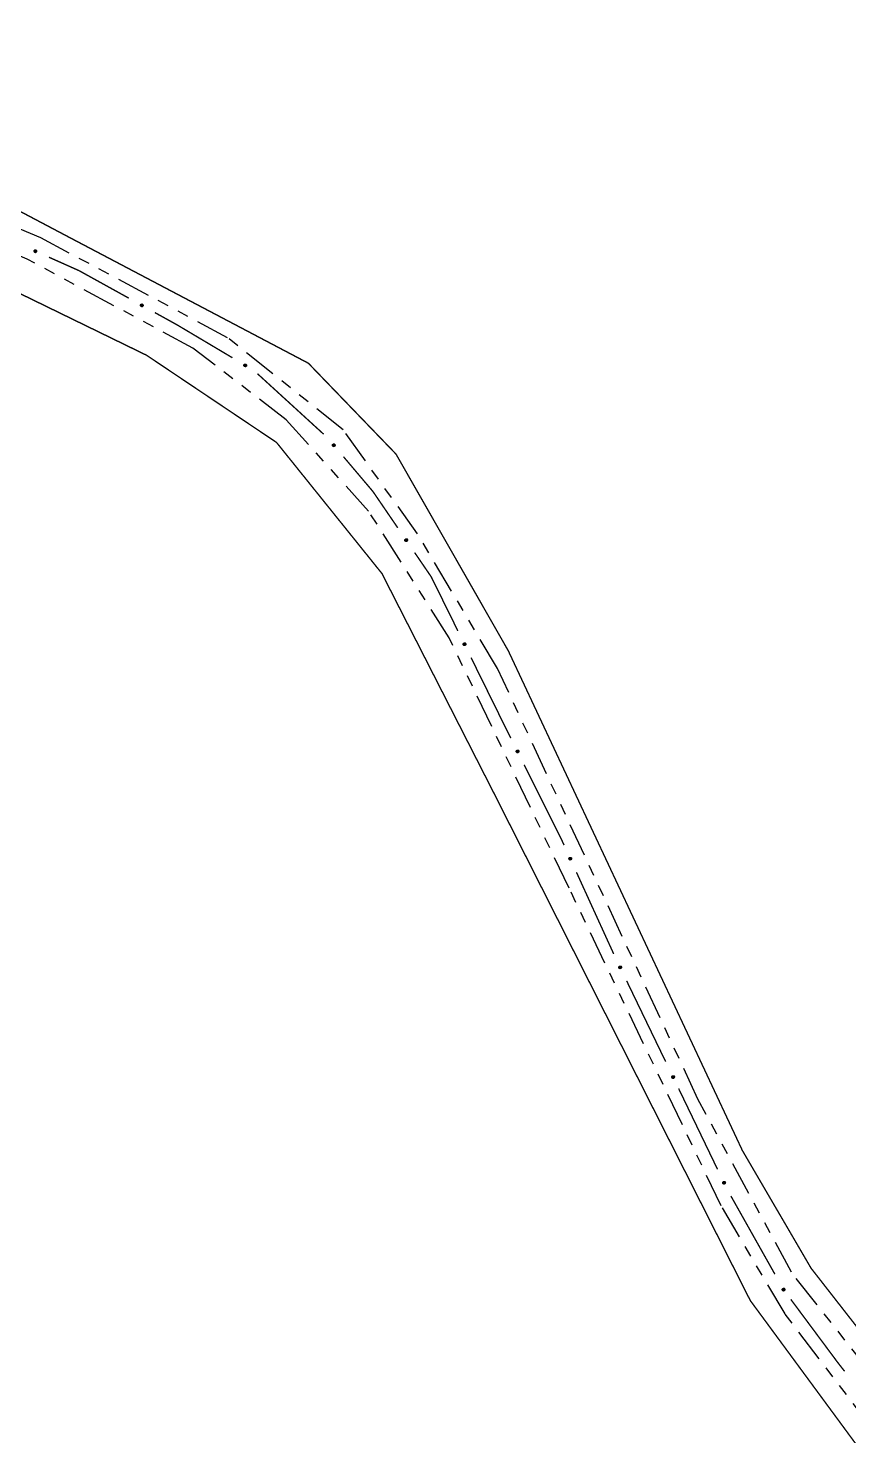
# Model space of a CAD drawing. Extents: x 210853 to 212686, y 4878863 to 4882037.
# Drawn here: x 211791.6 to 211901.3, y 4881638.9 to 4881827.3 of the extents above; entities that cross this region are included whole.
import ezdxf

# ---------------------------------------------------------------- set-up
doc = ezdxf.new("R2010")
doc.units = 0
doc.header["$LTSCALE"] = 1.5
doc.header["$MEASUREMENT"] = 0
doc.linetypes.add('TRACO_12', pattern=[2.5, 2, -0.5])
doc.linetypes.add('TRACO_25', pattern=[8, 3, -1, 1, -1, 1, -1])
for name, color, linetype in [('RU-QUADRA', 210, 'CONTINUOUS'), ('SV-EIXO-RUA-N-PAV', 6, 'CONTINUOUS'), ('SV-RUA-NAO-PAV', 7, 'CONTINUOUS')]:
    doc.layers.add(name, color=color, linetype=linetype)

msp = doc.modelspace()

# ---------------------------------------------------------------- linework, layer by layer
at = {"layer": 'RU-QUADRA', "linetype": 'TRACO_12', "const_width": 0.18, "flags": 128}
for points in [[(211938.040447, 4881616.841985), (211909.101371, 4881644.892549), (211896.298201, 4881661.302905), (211887.105166, 4881677.056229), (211855.795304, 4881743.918492), (211840.766985, 4881770.250646), (211829.042547, 4881782.413093), (211796.56134, 4881799.518787), (211787.859163, 4881804.118277), (211761.860916, 4881814.131941), (211757.982634, 4881816.19453), (211755.055815, 4881822.733661), (211755.337559, 4881829.649504), (211757.583675, 4881836.095755), (211763.075715, 4881844.567215), (211775.288366, 4881855.091444), (211804.913705, 4881880.424348), (211812.000153, 4881884.236307), (211824.112036, 4881885.859577), (211845.957851, 4881886.69156), (211868.894857, 4881883.853992), (211898.925783, 4881887.164488), (211958.538325, 4881901.314248), (211972.095915, 4881904.953767), (211989.691742, 4881909.176004), (211992.26994, 4881909.86503), (211996.289828, 4881910.929118), (211999.895903, 4881912.052322), (212003.501979, 4881912.879946), (212005.334575, 4881913.471106), (212007.403635, 4881914.062266), (212013.298885, 4881913.355358), (212024.140872, 4881915.950444), (212029.571646, 4881917.771086), (212037.499362, 4881919.898034), (212045.807998, 4881920.913495), (212053.749957, 4881921.983536), (212061.488613, 4881924.301042), (212070.563712, 4881926.120431), (212077.683885, 4881928.322658), (212080.735696, 4881929.919618), (212091.116892, 4881932.382088), (212099.871197, 4881936.966559), (212107.388792, 4881940.695444), (212113.680447, 4881943.198387), (212117.979208, 4881944.964322), (212124.416353, 4881944.864802), (212131.653379, 4881944.936138), (212143.358886, 4881944.833052), (212151.194314, 4881944.804189), (212159.379842, 4881944.617676), (212167.996692, 4881944.497136), (212178.323015, 4881945.238411), (212185.411437, 4881947.207371), (212196.45175, 4881951.257971), (212205.598484, 4881954.594343), (212213.02612, 4881959.832053), (212219.333807, 4881966.657159), (212222.929978, 4881973.84435), (212223.921172, 4881980.5812), (212223.655309, 4881986.066064), (212227.91974, 4881986.079402), (212234.069042, 4881983.585455), (212244.556935, 4881982.310761), (212250.825132, 4881982.194496), (212257.429529, 4881983.867298), (212265.120265, 4881985.882759), (212271.566442, 4881988.59768), (212277.914707, 4881990.905975), (212284.11828, 4881993.104514), (212290.172599, 4881993.791839), (212298.602956, 4881993.599746), (212305.391618, 4881993.445061), (212309.565581, 4881993.349954), (212317.717767, 4881992.253271), (212327.037966, 4881990.878771), (212335.390158, 4881990.612964), (212344.038101, 4881989.846575), (212354.244637, 4881989.846585), (212362.996925, 4881990.519828), (212369.704986, 4881990.855231), (212380.805092, 4881991.864331), (212387.278759, 4881992.54577), (212395.364504, 4881994.2303), (212403.648517, 4881995.555742), (212409.209712, 4881996.229827), (212414.234016, 4881997.234687), (212419.55734, 4881997.900103), (212425.514085, 4881998.892894), (212431.629303, 4881999.232628), (212439.515391, 4882001.289868), (212446.180024, 4882002.983756), (212454.613044, 4882004.415229), (212460.751302, 4882006.838383), (212466.495553, 4882008.026347), (212473.998055, 4882009.864243), (212480.225483, 4882011.394711), (212490.814665, 4882013.903973), (212491.936761, 4882008.063335), (212416.43767, 4881978.346072), (212323.307734, 4881941.758416), (212254.60891, 4881915.359829), (212185.145907, 4881886.129782), (212171.999832, 4881877.482863), (212151.666385, 4881862.777175), (212115.521942, 4881828.839499), (212052.713438, 4881768.919899), (212019.216186, 4881731.54824), (212008.048862, 4881712.035512), (211999.94218, 4881680.857631), (211996.245964, 4881654.552287), (211993.203097, 4881600.817897), (211992.748435, 4881574.13881)], [(211993.595317, 4881362.850405), (211993.20969, 4881390.443451), (211992.318228, 4881515.446825), (211992.021992, 4881552.014118), (211990.335073, 4881555.901034), (211917.849797, 4881620.552755), (211905.908396, 4881632.870849), (211888.168803, 4881656.969919), (211853.792007, 4881725.021629), (211838.879896, 4881754.274979), (211824.777307, 4881771.814509), (211807.39159, 4881783.4812), (211768.397056, 4881802.487556), (211764.903734, 4881803.187932), (211760.590833, 4881802.215605), (211755.955783, 4881800.147923), (211753.056957, 4881797.414236), (211749.663849, 4881788.89495), (211748.800435, 4881776.169663), (211750.708662, 4881758.883001), (211752.643088, 4881740.546158), (211752.62195, 4881718.655296), (211750.191037, 4881699.009959), (211744.154589, 4881672.666493), (211732.623528, 4881649.238605), (211733.868601, 4881645.711618), (211758.104763, 4881610.897926), (211808.05624, 4881520.495041), (211878.37206, 4881394.317101), (211881.952836, 4881387.996766), (211896.524163, 4881362.853875), (211925.657586, 4881312.584022), (211994.345879, 4881189.473295), (211996.019624, 4881189.382268), (211994.98566, 4881263.366221), (211994.00257, 4881333.709914)]]:
    msp.add_lwpolyline(points, close=True, dxfattribs=at)
at = {"layer": 'SV-EIXO-RUA-N-PAV'}
for points in [[(211792.422851, 4881797.572223), (211792.468272, 4881797.590361), (211792.511018, 4881797.596661), (211792.548183, 4881797.591654), (211792.579871, 4881797.578666), (211792.610792, 4881797.561728), (211792.6382, 4881797.537772), (211792.66273, 4881797.504446), (211792.681244, 4881797.45901), (211792.68482, 4881797.414797), (211792.681861, 4881797.378098), (211792.67022, 4881797.344276), (211792.653262, 4881797.314513), (211792.627437, 4881797.286867), (211792.593421, 4881797.262338), (211792.547283, 4881797.244827), (211792.505334, 4881797.238938), (211792.469514, 4881797.244725), (211792.435586, 4881797.256642), (211792.404224, 4881797.274313), (211792.377456, 4881797.297984), (211792.352821, 4881797.332277), (211792.336141, 4881797.378044), (211792.32979, 4881797.419816), (211792.335072, 4881797.455708), (211792.347557, 4881797.488847), (211792.364169, 4881797.520067), (211792.387103, 4881797.548621), (211792.422851, 4881797.572223)], [(211806.682172, 4881790.325196), (211806.728978, 4881790.339382), (211806.772106, 4881790.342003), (211806.808706, 4881790.333835), (211806.839167, 4881790.318185), (211806.868526, 4881790.298663), (211806.893785, 4881790.272451), (211806.915374, 4881790.237149), (211806.929934, 4881790.190296), (211806.929715, 4881790.145939), (211806.923628, 4881790.109628), (211806.909137, 4881790.076926), (211806.889695, 4881790.048722), (211806.8616, 4881790.023386), (211806.825611, 4881790.001857), (211806.778144, 4881789.988356), (211806.735845, 4881789.986077), (211806.700651, 4881789.994906), (211806.667866, 4881790.009683), (211806.638131, 4881790.029971), (211806.613486, 4881790.055845), (211806.591874, 4881790.092119), (211806.57917, 4881790.139145), (211806.576415, 4881790.181308), (211806.584748, 4881790.216617), (211806.600022, 4881790.248565), (211806.619244, 4881790.278251), (211806.644536, 4881790.304738), (211806.682172, 4881790.325196)], [(211820.523457, 4881782.295727), (211820.570682, 4881782.308448), (211820.61387, 4881782.309725), (211820.650199, 4881782.300422), (211820.680157, 4881782.28383), (211820.708894, 4881782.263404), (211820.733324, 4881782.236418), (211820.753804, 4881782.200461), (211820.766898, 4881782.153177), (211820.765297, 4881782.108848), (211820.758082, 4881782.072744), (211820.74258, 4881782.040509), (211820.72227, 4881782.012925), (211820.693399, 4881781.988476), (211820.656757, 4881781.968077), (211820.608893, 4881781.956062), (211820.566543, 4881781.955101), (211820.531641, 4881781.965022), (211820.499333, 4881781.980812), (211820.470244, 4881782.002017), (211820.446416, 4881782.028645), (211820.425945, 4881782.065575), (211820.414711, 4881782.112974), (211820.41327, 4881782.155202), (211820.422699, 4881782.190234), (211820.43896, 4881782.221692), (211820.459097, 4881782.250764), (211820.485201, 4881782.276451), (211820.523457, 4881782.295727)], [(211832.432181, 4881771.617494), (211832.480973, 4881771.614123), (211832.522218, 4881771.601249), (211832.553528, 4881771.58061), (211832.57644, 4881771.555158), (211832.596948, 4881771.526478), (211832.611244, 4881771.493002), (211832.618881, 4881771.452332), (211832.615844, 4881771.403363), (211832.599878, 4881771.361979), (211832.581286, 4881771.3302), (211832.556122, 4881771.30478), (211832.527927, 4881771.285325), (211832.492663, 4881771.271625), (211832.451373, 4881771.264287), (211832.402207, 4881771.268534), (211832.361857, 4881771.281432), (211832.332097, 4881771.302191), (211832.306702, 4881771.327651), (211832.286117, 4881771.357182), (211832.272272, 4881771.390123), (211832.26496, 4881771.43171), (211832.269794, 4881771.480181), (211832.282199, 4881771.520571), (211832.302534, 4881771.550615), (211832.328163, 4881771.575053), (211832.356678, 4881771.595971), (211832.389731, 4881771.611743), (211832.432181, 4881771.617494)], [(211842.13944, 4881758.91108), (211842.187627, 4881758.902706), (211842.227328, 4881758.885656), (211842.256348, 4881758.861905), (211842.27652, 4881758.83423), (211842.293967, 4881758.803593), (211842.304743, 4881758.768823), (211842.308155, 4881758.727583), (211842.300095, 4881758.679187), (211842.279956, 4881758.639665), (211842.258192, 4881758.609968), (211842.230546, 4881758.587273), (211842.200499, 4881758.570822), (211842.164012, 4881758.560823), (211842.122186, 4881758.557773), (211842.073718, 4881758.567056), (211842.03491, 4881758.584038), (211842.007444, 4881758.607749), (211841.984804, 4881758.635687), (211841.967366, 4881758.667179), (211841.956985, 4881758.701371), (211841.95399, 4881758.743489), (211841.963786, 4881758.791205), (211841.980282, 4881758.830105), (211842.0036, 4881758.857897), (211842.031608, 4881758.879567), (211842.062124, 4881758.89744), (211842.096625, 4881758.909728), (211842.13944, 4881758.91108)], [(211849.962146, 4881744.979291), (211850.00867, 4881744.964205), (211850.045569, 4881744.941726), (211850.070949, 4881744.914119), (211850.087016, 4881744.883876), (211850.099968, 4881744.851084), (211850.105732, 4881744.815142), (211850.103293, 4881744.773833), (211850.088487, 4881744.727058), (211850.062975, 4881744.690771), (211850.037241, 4881744.66444), (211850.00667, 4881744.645871), (211849.974603, 4881744.633823), (211849.937071, 4881744.62907), (211849.895232, 4881744.63195), (211849.848558, 4881744.647977), (211849.812534, 4881744.670263), (211849.788686, 4881744.69761), (211849.770213, 4881744.728463), (211849.757391, 4881744.762099), (211849.751936, 4881744.797413), (211849.754912, 4881744.839532), (211849.77134, 4881744.88539), (211849.793158, 4881744.921574), (211849.820163, 4881744.945799), (211849.850947, 4881744.963303), (211849.883679, 4881744.976693), (211849.919567, 4881744.983992), (211849.962146, 4881744.979291)], [(211857.058645, 4881730.639953), (211857.105258, 4881730.625146), (211857.142291, 4881730.602888), (211857.167836, 4881730.575433), (211857.184084, 4881730.545287), (211857.197232, 4881730.512573), (211857.203211, 4881730.476666), (211857.20102, 4881730.435344), (211857.186494, 4881730.38848), (211857.1612, 4881730.352041), (211857.135624, 4881730.325557), (211857.105164, 4881730.306806), (211857.07317, 4881730.294565), (211857.035667, 4881730.289588), (211856.993812, 4881730.292217), (211856.947042, 4881730.307964), (211856.910885, 4881730.330034), (211856.886874, 4881730.357238), (211856.868217, 4881730.387979), (211856.855194, 4881730.421538), (211856.849528, 4881730.456819), (211856.852251, 4881730.498955), (211856.868404, 4881730.544911), (211856.890005, 4881730.581225), (211856.916865, 4881730.605611), (211856.947543, 4881730.623299), (211856.980194, 4881730.636885), (211857.016039, 4881730.644398), (211857.058645, 4881730.639953)], [(211864.119546, 4881716.279595), (211864.165601, 4881716.263133), (211864.201817, 4881716.239568), (211864.226365, 4881716.211219), (211864.241526, 4881716.180512), (211864.253498, 4881716.14735), (211864.258192, 4881716.111253), (211864.254528, 4881716.070035), (211864.238339, 4881716.023719), (211864.21176, 4881715.988206), (211864.185255, 4881715.962652), (211864.154145, 4881715.945), (211864.121735, 4881715.933909), (211864.084078, 4881715.930273), (211864.042344, 4881715.934395), (211863.996166, 4881715.951801), (211863.960819, 4881715.975147), (211863.937795, 4881716.003191), (211863.920246, 4881716.034579), (211863.908429, 4881716.068581), (211863.904026, 4881716.104041), (211863.908252, 4881716.146054), (211863.926035, 4881716.191404), (211863.948918, 4881716.226923), (211863.976631, 4881716.250336), (211864.007921, 4881716.266917), (211864.041036, 4881716.279329), (211864.077126, 4881716.285558), (211864.119546, 4881716.279595)], [(211870.788553, 4881701.738719), (211870.834956, 4881701.723266), (211870.871677, 4881701.700496), (211870.896838, 4881701.672689), (211870.912665, 4881701.64232), (211870.925358, 4881701.609427), (211870.930838, 4881701.57344), (211870.928073, 4881701.532152), (211870.912898, 4881701.485495), (211870.8871, 4881701.449411), (211870.861159, 4881701.423285), (211870.830441, 4881701.404958), (211870.798281, 4881701.393163), (211870.760712, 4881701.388707), (211870.718898, 4881701.391917), (211870.672351, 4881701.408312), (211870.636504, 4881701.430882), (211870.612873, 4881701.458417), (211870.594644, 4881701.489414), (211870.582089, 4881701.523151), (211870.576913, 4881701.558507), (211870.580221, 4881701.600601), (211870.597011, 4881701.646328), (211870.619114, 4881701.682338), (211870.64631, 4881701.70635), (211870.677231, 4881701.723609), (211870.710068, 4881701.736741), (211870.746013, 4881701.743755), (211870.788553, 4881701.738719)], [(211877.874972, 4881687.06005), (211877.921359, 4881687.044549), (211877.958057, 4881687.021741), (211877.983189, 4881686.993908), (211877.998984, 4881686.963523), (211878.011643, 4881686.930616), (211878.017086, 4881686.894624), (211878.014278, 4881686.853339), (211877.999055, 4881686.806698), (211877.973219, 4881686.77064), (211877.947251, 4881686.744541), (211877.916514, 4881686.726246), (211877.884342, 4881686.714485), (211877.846768, 4881686.710067), (211877.804957, 4881686.713321), (211877.758428, 4881686.729764), (211877.722604, 4881686.752371), (211877.699002, 4881686.77993), (211877.680805, 4881686.810947), (211877.668285, 4881686.844696), (211877.663145, 4881686.880058), (211877.666498, 4881686.922149), (211877.683335, 4881686.967858), (211877.705475, 4881687.003846), (211877.732695, 4881687.027829), (211877.763635, 4881687.045056), (211877.796485, 4881687.058154), (211877.832437, 4881687.065131), (211877.874972, 4881687.06005)], [(211884.686051, 4881672.913963), (211884.732438, 4881672.898461), (211884.769136, 4881672.875653), (211884.794268, 4881672.847821), (211884.810064, 4881672.817435), (211884.822722, 4881672.784529), (211884.828165, 4881672.748537), (211884.825357, 4881672.707252), (211884.810134, 4881672.66061), (211884.784298, 4881672.624553), (211884.75833, 4881672.598453), (211884.727594, 4881672.580158), (211884.695421, 4881672.568397), (211884.657847, 4881672.56398), (211884.616037, 4881672.567234), (211884.569507, 4881672.583676), (211884.533683, 4881672.606283), (211884.510081, 4881672.633843), (211884.491884, 4881672.664859), (211884.479364, 4881672.698609), (211884.474225, 4881672.73397), (211884.477577, 4881672.776061), (211884.494414, 4881672.821771), (211884.516554, 4881672.857758), (211884.543775, 4881672.881741), (211884.574714, 4881672.898968), (211884.607564, 4881672.912066), (211884.643517, 4881672.919043), (211884.686051, 4881672.913963)], [(211892.620345, 4881658.620182), (211892.668826, 4881658.61373), (211892.709173, 4881658.59827), (211892.739114, 4881658.575691), (211892.760369, 4881658.548839), (211892.77902, 4881658.518919), (211892.791169, 4881658.484605), (211892.796217, 4881658.443533), (211892.790085, 4881658.394855), (211892.771532, 4881658.354564), (211892.750966, 4881658.324026), (211892.724243, 4881658.30025), (211892.694873, 4881658.282619), (211892.658812, 4881658.271178), (211892.61714, 4881658.266469), (211892.568342, 4881658.273819), (211892.52889, 4881658.289246), (211892.500503, 4881658.311846), (211892.476771, 4881658.338864), (211892.458096, 4881658.369638), (211892.446365, 4881658.40339), (211892.441699, 4881658.445356), (211892.449592, 4881658.493424), (211892.464529, 4881658.532948), (211892.486725, 4881658.561644), (211892.51385, 4881658.58441), (211892.543632, 4881658.603482), (211892.577617, 4881658.61713), (211892.620345, 4881658.620182)]]:
    msp.add_lwpolyline(points, close=True, dxfattribs=at)
for points in [[(211792.32979, 4881797.419816), (211792.653262, 4881797.314513)], [(211792.334539, 4881797.397131), (211792.635603, 4881797.301659)], [(211792.335072, 4881797.455708), (211792.67022, 4881797.344276)], [(211792.335287, 4881797.435646), (211792.658781, 4881797.330166)], [(211792.336141, 4881797.378044), (211792.627437, 4881797.286867)], [(211792.343511, 4881797.470825), (211792.67337, 4881797.359517)], [(211792.347557, 4881797.488847), (211792.681861, 4881797.378098)], [(211792.348611, 4881797.354993), (211792.60744, 4881797.275375)], [(211792.359768, 4881797.503914), (211792.679524, 4881797.400103)], [(211792.364169, 4881797.520067), (211792.68482, 4881797.414797)], [(211792.379898, 4881797.532288), (211792.679025, 4881797.439173)], [(211792.387103, 4881797.548621), (211792.681244, 4881797.45901)], [(211792.405012, 4881797.558437), (211792.668002, 4881797.481446)], [(211792.422851, 4881797.572223), (211792.66273, 4881797.504446)], [(211792.447994, 4881797.581097), (211792.64354, 4881797.523737)], [(211792.468272, 4881797.590361), (211792.6382, 4881797.537772)], [(211792.492624, 4881797.594057), (211792.61601, 4881797.552456)], [(211792.511018, 4881797.596661), (211792.610792, 4881797.561728)], [(211792.352821, 4881797.332277), (211792.593421, 4881797.262338)], [(211792.371137, 4881797.315059), (211792.563078, 4881797.256319)], [(211792.377456, 4881797.297984), (211792.547283, 4881797.244827)], [(211792.395062, 4881797.284961), (211792.52025, 4881797.24405)], [(211792.404224, 4881797.274313), (211792.505334, 4881797.238938)], [(211806.576415, 4881790.181308), (211806.889695, 4881790.048722)], [(211806.57917, 4881790.139145), (211806.8616, 4881790.023386)], [(211806.579207, 4881790.158299), (211806.871001, 4881790.037426)], [(211806.583246, 4881790.196609), (211806.896532, 4881790.063846)], [(211806.584748, 4881790.216617), (211806.909137, 4881790.076926)], [(211806.589623, 4881790.115112), (211806.840694, 4881790.013647)], [(211806.591874, 4881790.092119), (211806.825611, 4881790.001857)], [(211806.594449, 4881790.230956), (211806.913579, 4881790.091842)], [(211806.600022, 4881790.248565), (211806.923628, 4881790.109628)], [(211806.60865, 4881790.073398), (211806.794864, 4881789.998455)], [(211806.613477, 4881790.262533), (211806.923181, 4881790.131752)], [(211806.613486, 4881790.055845), (211806.778144, 4881789.988356)], [(211806.619244, 4881790.278251), (211806.929715, 4881790.145939)], [(211806.629914, 4881790.041363), (211806.751143, 4881789.989894)], [(211806.63596, 4881790.289081), (211806.926027, 4881790.170722)], [(211806.638131, 4881790.029971), (211806.735845, 4881789.986077)], [(211806.644536, 4881790.304738), (211806.929934, 4881790.190296)], [(211806.663219, 4881790.312986), (211806.918659, 4881790.213783)], [(211806.682172, 4881790.325196), (211806.915374, 4881790.237149)], [(211806.707981, 4881790.331887), (211806.897904, 4881790.258011)], [(211806.728978, 4881790.339382), (211806.893785, 4881790.272451)], [(211806.753557, 4881790.340982), (211806.872932, 4881790.288979)], [(211806.772106, 4881790.342003), (211806.868526, 4881790.298663)], [(211820.485201, 4881782.276451), (211820.766898, 4881782.153177)], [(211820.504133, 4881782.284113), (211820.75636, 4881782.177003)], [(211820.523457, 4881782.295727), (211820.753804, 4881782.200461)], [(211820.549462, 4881782.301611), (211820.736992, 4881782.221857)], [(211820.570682, 4881782.308448), (211820.733324, 4881782.236418)], [(211820.595298, 4881782.309282), (211820.712996, 4881782.253587)], [(211820.61387, 4881782.309725), (211820.708894, 4881782.263404)], [(211820.41327, 4881782.155202), (211820.72227, 4881782.012925)], [(211820.414711, 4881782.112974), (211820.693399, 4881781.988476)], [(211820.415344, 4881782.132118), (211820.703233, 4881782.002216)], [(211820.420575, 4881782.170283), (211820.729575, 4881782.027828)], [(211820.422699, 4881782.190234), (211820.74258, 4881782.040509)], [(211820.42441, 4881782.088627), (211820.6722, 4881781.979393)], [(211820.425945, 4881782.065575), (211820.656757, 4881781.968077)], [(211820.432842, 4881782.204264), (211820.747484, 4881782.05528)], [(211820.43896, 4881782.221692), (211820.758082, 4881782.072744)], [(211820.44213, 4881782.046341), (211820.625919, 4881781.965635)], [(211820.446416, 4881782.028645), (211820.608893, 4881781.956062)], [(211820.452844, 4881782.235234), (211820.758325, 4881782.094871)], [(211820.459097, 4881782.250764), (211820.765297, 4881782.108848)], [(211820.462385, 4881782.013659), (211820.581953, 4881781.95844)], [(211820.470244, 4881782.002017), (211820.566543, 4881781.955101)], [(211820.476143, 4881782.261068), (211820.762383, 4881782.133734)], [(211832.26496, 4881771.43171), (211832.451373, 4881771.264287)], [(211832.269794, 4881771.480181), (211832.492663, 4881771.271625)], [(211832.271025, 4881771.454002), (211832.469661, 4881771.26995)], [(211832.272272, 4881771.390123), (211832.402207, 4881771.268534)], [(211832.273989, 4881771.40825), (211832.421424, 4881771.272033)], [(211832.276634, 4881771.498073), (211832.506439, 4881771.281408)], [(211832.282199, 4881771.520571), (211832.527927, 4881771.285325)], [(211832.282483, 4881771.37075), (211832.377514, 4881771.279565)], [(211832.286117, 4881771.357182), (211832.361857, 4881771.281432)], [(211832.294021, 4881771.532447), (211832.539692, 4881771.297033)], [(211832.302534, 4881771.550615), (211832.556122, 4881771.30478)], [(211832.316697, 4881771.560572), (211832.565574, 4881771.317145)], [(211832.328163, 4881771.575053), (211832.581286, 4881771.3302)], [(211832.345704, 4881771.583328), (211832.58873, 4881771.351039)], [(211832.356678, 4881771.595971), (211832.599878, 4881771.361979)], [(211832.376152, 4881771.600155), (211832.605237, 4881771.386455)], [(211832.389731, 4881771.611743), (211832.615844, 4881771.403363)], [(211832.410126, 4881771.612815), (211832.61365, 4881771.429323)], [(211832.432181, 4881771.617494), (211832.618881, 4881771.452332)], [(211832.458683, 4881771.614578), (211832.609964, 4881771.478041)], [(211832.480973, 4881771.614123), (211832.611244, 4881771.493002)], [(211832.504516, 4881771.606886), (211832.597625, 4881771.515861)], [(211832.522218, 4881771.601249), (211832.596948, 4881771.526478)], [(211841.95399, 4881758.743489), (211842.122186, 4881758.557773)], [(211841.956985, 4881758.701371), (211842.073718, 4881758.567056)], [(211841.960558, 4881758.719224), (211842.093193, 4881758.568559)], [(211841.962317, 4881758.765039), (211842.14096, 4881758.561523)], [(211841.963786, 4881758.791205), (211842.164012, 4881758.560823)], [(211841.965148, 4881758.681049), (211842.050292, 4881758.58057)], [(211841.967366, 4881758.667179), (211842.03491, 4881758.584038)], [(211841.972431, 4881758.808298), (211842.178722, 4881758.569136)], [(211841.980282, 4881758.830105), (211842.200499, 4881758.570822)], [(211841.993263, 4881758.840701), (211842.213406, 4881758.581257)], [(211842.0036, 4881758.857897), (211842.230546, 4881758.587273)], [(211842.018713, 4881758.866343), (211842.24122, 4881758.598599)], [(211842.031608, 4881758.879567), (211842.258192, 4881758.609968)], [(211842.049907, 4881758.885994), (211842.267741, 4881758.62993)], [(211842.062124, 4881758.89744), (211842.279956, 4881758.639665)], [(211842.081925, 4881758.899598), (211842.287804, 4881758.66346)], [(211842.096625, 4881758.909728), (211842.300095, 4881758.679187)], [(211842.117022, 4881758.908695), (211842.300584, 4881758.705235)], [(211842.13944, 4881758.91108), (211842.308155, 4881758.727583)], [(211842.165503, 4881758.905452), (211842.301931, 4881758.754073)], [(211842.187627, 4881758.902706), (211842.304743, 4881758.768823)], [(211842.210301, 4881758.893085), (211842.293548, 4881758.792962)], [(211842.227328, 4881758.885656), (211842.293967, 4881758.803593)], [(211849.751936, 4881744.797413), (211849.848558, 4881744.647977)], [(211849.754912, 4881744.839532), (211849.895232, 4881744.63195)], [(211849.757151, 4881744.776143), (211849.827272, 4881744.664659)], [(211849.757391, 4881744.762099), (211849.812534, 4881744.670263)], [(211849.757992, 4881744.814584), (211849.868051, 4881744.646718)], [(211849.766195, 4881744.859693), (211849.914347, 4881744.633015)], [(211849.77134, 4881744.88539), (211849.937071, 4881744.62907)], [(211849.782309, 4881744.901093), (211849.952806, 4881744.635226)], [(211849.793158, 4881744.921574), (211849.974603, 4881744.633823)], [(211849.807504, 4881744.930234), (211849.988853, 4881744.642333)], [(211849.820163, 4881744.945799), (211850.00667, 4881744.645871)], [(211849.836316, 4881744.95203), (211850.018834, 4881744.655579)], [(211849.850947, 4881744.963303), (211850.037241, 4881744.66444)], [(211849.869969, 4881744.967084), (211850.04951, 4881744.682856)], [(211849.883679, 4881744.976693), (211850.062975, 4881744.690771)], [(211849.903586, 4881744.976037), (211850.074101, 4881744.713221)], [(211849.919567, 4881744.983992), (211850.088487, 4881744.727058)], [(211849.939615, 4881744.980093), (211850.092646, 4881744.752776)], [(211849.962146, 4881744.979291), (211850.103293, 4881744.773833)], [(211849.987154, 4881744.970044), (211850.100867, 4881744.800936)], [(211850.00867, 4881744.964205), (211850.105732, 4881744.815142)], [(211850.02976, 4881744.951482), (211850.098053, 4881744.840619)], [(211850.045569, 4881744.941726), (211850.099968, 4881744.851084)], [(211856.849528, 4881730.456819), (211856.947042, 4881730.307964)], [(211856.852251, 4881730.498955), (211856.993812, 4881730.292217)], [(211856.85487, 4881730.435581), (211856.925657, 4881730.324519)], [(211856.855194, 4881730.421538), (211856.910885, 4881730.330034)], [(211856.85548, 4881730.474026), (211856.966543, 4881730.306822)], [(211856.863413, 4881730.519183), (211857.01292, 4881730.293397)], [(211856.868404, 4881730.544911), (211857.035667, 4881730.289588)], [(211856.879279, 4881730.560679), (211857.051365, 4881730.295838)], [(211856.890005, 4881730.581225), (211857.07317, 4881730.294565)], [(211856.904299, 4881730.58997), (211857.087369, 4881730.30316)], [(211856.916865, 4881730.605611), (211857.105164, 4881730.306806)], [(211856.93298, 4881730.611938), (211857.11727, 4881730.316586)], [(211856.947543, 4881730.623299), (211857.135624, 4881730.325557)], [(211856.966543, 4881730.627194), (211857.147782, 4881730.344046)], [(211856.980194, 4881730.636885), (211857.1612, 4881730.352041)], [(211857.000105, 4881730.636348), (211857.172191, 4881730.374558)], [(211857.016039, 4881730.644398), (211857.186494, 4881730.38848)], [(211857.036109, 4881730.640619), (211857.190498, 4881730.414223)], [(211857.058645, 4881730.639953), (211857.20102, 4881730.435344)], [(211857.083707, 4881730.630856), (211857.198431, 4881730.462431)], [(211857.105258, 4881730.625146), (211857.203211, 4881730.476666)], [(211857.126424, 4881730.612549), (211857.19538, 4881730.502096)], [(211857.142291, 4881730.602888), (211857.197232, 4881730.512573)], [(211863.904026, 4881716.104041), (211863.996166, 4881715.951801)], [(211863.908252, 4881716.146054), (211864.042344, 4881715.934395)], [(211863.908429, 4881716.068581), (211863.960819, 4881715.975147)], [(211863.908607, 4881716.082626), (211863.975385, 4881715.969108)], [(211863.910589, 4881716.121025), (211864.015613, 4881715.949963)], [(211863.920129, 4881716.16587), (211864.061482, 4881715.934892)], [(211863.926035, 4881716.191404), (211864.084078, 4881715.930273)], [(211863.937466, 4881716.206773), (211864.099989, 4881715.935959)], [(211863.948918, 4881716.226923), (211864.121735, 4881715.933909)], [(211863.963515, 4881716.235153), (211864.136231, 4881715.941992)], [(211863.976631, 4881716.250336), (211864.154145, 4881715.945)], [(211863.992961, 4881716.256083), (211864.166593, 4881715.954341)], [(211864.007921, 4881716.266917), (211864.185255, 4881715.962652)], [(211864.027047, 4881716.270132), (211864.198065, 4881715.980695)], [(211864.041036, 4881716.279329), (211864.21176, 4881715.988206)], [(211864.060916, 4881716.278081), (211864.223548, 4881716.010316)], [(211864.077126, 4881716.285558), (211864.238339, 4881716.023719)], [(211864.097049, 4881716.281065), (211864.243259, 4881716.049303)], [(211864.119546, 4881716.279595), (211864.254528, 4881716.070035)], [(211864.144268, 4881716.269609), (211864.252908, 4881716.097197)], [(211864.165601, 4881716.263133), (211864.258192, 4881716.111253)], [(211864.186304, 4881716.249789), (211864.251274, 4881716.136946)], [(211864.201817, 4881716.239568), (211864.253498, 4881716.14735)], [(211870.576913, 4881701.558507), (211870.672351, 4881701.408312)], [(211870.580221, 4881701.600601), (211870.718898, 4881701.391917)], [(211870.58196, 4881701.537197), (211870.651198, 4881701.425162)], [(211870.582089, 4881701.523151), (211870.636504, 4881701.430882)], [(211870.583104, 4881701.575629), (211870.691834, 4881701.406899)], [(211870.591663, 4881701.620672), (211870.738021, 4881701.392831)], [(211870.597011, 4881701.646328), (211870.760712, 4881701.388707)], [(211870.608104, 4881701.661943), (211870.776495, 4881701.394738)], [(211870.619114, 4881701.682338), (211870.798281, 4881701.393163)], [(211870.633528, 4881701.690884), (211870.812597, 4881701.40156)], [(211870.64631, 4881701.70635), (211870.830441, 4881701.404958)], [(211870.662511, 4881701.712452), (211870.842682, 4881701.414569)], [(211870.677231, 4881701.723609), (211870.861159, 4881701.423285)], [(211870.696283, 4881701.727241), (211870.873572, 4881701.441603)], [(211870.710068, 4881701.736741), (211870.8871, 4881701.449411)], [(211870.72997, 4881701.735927), (211870.898403, 4881701.471772)], [(211870.746013, 4881701.743755), (211870.912898, 4881701.485495)], [(211870.766029, 4881701.739698), (211870.917259, 4881701.51118)], [(211870.788553, 4881701.738719), (211870.928073, 4881701.532152)], [(211870.813487, 4881701.729274), (211870.925861, 4881701.559273)], [(211870.834956, 4881701.723266), (211870.930838, 4881701.57344)], [(211870.855945, 4881701.710376), (211870.923361, 4881701.598977)], [(211870.871677, 4881701.700496), (211870.925358, 4881701.609427)], [(211877.663145, 4881686.880058), (211877.758428, 4881686.729764)], [(211877.666498, 4881686.922149), (211877.804957, 4881686.713321)], [(211877.66817, 4881686.858742), (211877.737292, 4881686.746636)], [(211877.668285, 4881686.844696), (211877.722604, 4881686.752371)], [(211877.669354, 4881686.897174), (211877.777909, 4881686.728331)], [(211877.67796, 4881686.942207), (211877.824081, 4881686.714215)], [(211877.683335, 4881686.967858), (211877.846768, 4881686.710067)], [(211877.694444, 4881686.983462), (211877.862558, 4881686.716082)], [(211877.705475, 4881687.003846), (211877.884342, 4881686.714485)], [(211877.719898, 4881687.012376), (211877.898667, 4881686.722867)], [(211877.732695, 4881687.027829), (211877.916514, 4881686.726246)], [(211877.748903, 4881687.033914), (211877.928765, 4881686.735844)], [(211877.763635, 4881687.045056), (211877.947251, 4881686.744541)], [(211877.78269, 4881687.048668), (211877.959683, 4881686.762846)], [(211877.796485, 4881687.058154), (211877.973219, 4881686.77064)], [(211877.816386, 4881687.057319), (211877.984545, 4881686.79299)], [(211877.832437, 4881687.065131), (211877.999055, 4881686.806698)], [(211877.852449, 4881687.061053), (211878.003442, 4881686.832378)], [(211877.874972, 4881687.06005), (211878.014278, 4881686.853339)], [(211877.899896, 4881687.05058), (211878.012094, 4881686.880462)], [(211877.921359, 4881687.044549), (211878.017086, 4881686.894624)], [(211877.942335, 4881687.031638), (211878.009635, 4881686.920169)], [(211877.958057, 4881687.021741), (211878.011643, 4881686.930616)], [(211884.474225, 4881672.73397), (211884.569507, 4881672.583676)], [(211884.477577, 4881672.776061), (211884.616037, 4881672.567234)], [(211884.47925, 4881672.712655), (211884.548371, 4881672.600548)], [(211884.479364, 4881672.698609), (211884.533683, 4881672.606283)], [(211884.480433, 4881672.751086), (211884.588988, 4881672.582243)], [(211884.489039, 4881672.79612), (211884.63516, 4881672.568128)], [(211884.494414, 4881672.821771), (211884.657847, 4881672.56398)], [(211884.505523, 4881672.837374), (211884.673637, 4881672.569994)], [(211884.516554, 4881672.857758), (211884.695421, 4881672.568397)], [(211884.530977, 4881672.866289), (211884.709746, 4881672.576779)], [(211884.543775, 4881672.881741), (211884.727594, 4881672.580158)], [(211884.559983, 4881672.887827), (211884.739845, 4881672.589757)], [(211884.574714, 4881672.898968), (211884.75833, 4881672.598453)], [(211884.593769, 4881672.90258), (211884.770763, 4881672.616759)], [(211884.607564, 4881672.912066), (211884.784298, 4881672.624553)], [(211884.627465, 4881672.911232), (211884.795625, 4881672.646903)], [(211884.643517, 4881672.919043), (211884.810134, 4881672.66061)], [(211884.663528, 4881672.914965), (211884.814522, 4881672.68629)], [(211884.686051, 4881672.913963), (211884.825357, 4881672.707252)], [(211884.710976, 4881672.904492), (211884.823173, 4881672.734375)], [(211884.732438, 4881672.898461), (211884.828165, 4881672.748537)], [(211884.753414, 4881672.88555), (211884.820714, 4881672.774081)], [(211884.769136, 4881672.875653), (211884.822722, 4881672.784529)], [(211892.441699, 4881658.445356), (211892.61714, 4881658.266469)], [(211892.446365, 4881658.40339), (211892.568342, 4881658.273819)], [(211892.449163, 4881658.46722), (211892.63575, 4881658.270962)], [(211892.449226, 4881658.421371), (211892.587742, 4881658.276095)], [(211892.449592, 4881658.493424), (211892.658812, 4881658.271178)], [(211892.455329, 4881658.383409), (211892.544397, 4881658.286391)], [(211892.457551, 4881658.510846), (211892.67318, 4881658.280069)], [(211892.458096, 4881658.369638), (211892.52889, 4881658.289246)], [(211892.464529, 4881658.532948), (211892.694873, 4881658.282619)], [(211892.477079, 4881658.544051), (211892.707356, 4881658.293558)], [(211892.486725, 4881658.561644), (211892.724243, 4881658.30025)], [(211892.50149, 4881658.570684), (211892.734458, 4881658.311991)], [(211892.51385, 4881658.58441), (211892.750966, 4881658.324026)], [(211892.531879, 4881658.591559), (211892.759714, 4881658.344351)], [(211892.543632, 4881658.603482), (211892.771532, 4881658.354564)], [(211892.563331, 4881658.606424), (211892.778429, 4881658.378652)], [(211892.577617, 4881658.61713), (211892.790085, 4881658.394855)], [(211892.598039, 4881658.616909), (211892.789539, 4881658.420901)], [(211892.620345, 4881658.620182), (211892.796217, 4881658.443533)], [(211892.64661, 4881658.615594), (211892.788944, 4881658.469755)], [(211892.668826, 4881658.61373), (211892.791169, 4881658.484605)], [(211892.691864, 4881658.605016), (211892.779024, 4881658.50828)], [(211892.709173, 4881658.59827), (211892.77902, 4881658.518919)]]:
    msp.add_lwpolyline(points, dxfattribs=at)
at = {"layer": 'SV-EIXO-RUA-N-PAV', "const_width": 0.18}
for points in [[(211794.335676, 4881796.59827), (211797.988601, 4881794.968503)], [(211797.988601, 4881794.968503), (211798.363245, 4881794.801354)], [(211798.363245, 4881794.801354), (211805.004543, 4881791.127445)], [(211808.50468, 4881789.191199), (211811.129782, 4881787.739015)], [(211811.129782, 4881787.739015), (211811.469628, 4881787.551015)], [(211811.469628, 4881787.551015), (211818.871624, 4881783.149828)], [(211822.235926, 4881781.006048), (211831.092272, 4881772.908818)], [(211833.73284, 4881769.909932), (211837.608494, 4881765.329614)], [(211837.608494, 4881765.329614), (211837.682394, 4881765.242278)], [(211837.682394, 4881765.242278), (211841.001643, 4881760.381949)], [(211843.257489, 4881757.078745), (211844.949374, 4881754.601342)], [(211844.949374, 4881754.601342), (211845.490452, 4881753.80905)], [(211845.490452, 4881753.80905), (211849.04318, 4881746.595936)], [(211850.810579, 4881743.00758), (211854.345377, 4881735.830868)], [(211854.345377, 4881735.830868), (211854.692806, 4881735.125483)], [(211854.692806, 4881735.125483), (211856.130014, 4881732.251066)], [(211857.918869, 4881728.673357), (211862.391005, 4881719.729085)], [(211862.391005, 4881719.729085), (211862.779723, 4881718.951649)], [(211862.779723, 4881718.951649), (211863.249011, 4881717.922826)], [(211864.909031, 4881714.28355), (211869.889093, 4881703.365721)], [(211871.621383, 4881699.760366), (211876.838372, 4881688.953747)], [(211878.575781, 4881685.350775), (211883.781568, 4881674.538755)], [(211885.572568, 4881670.963805), (211891.455703, 4881660.504899)], [(211893.589622, 4881657.130787), (211899.552862, 4881649.103349)], [(211899.552862, 4881649.103349), (211899.867998, 4881648.679127)], [(211899.867998, 4881648.679127), (211900.775762, 4881647.520946)]]:
    msp.add_lwpolyline(points, dxfattribs=at)
at = {"layer": 'SV-RUA-NAO-PAV', "linetype": 'TRACO_25'}
for points in [[(211992.196767, 4881569.653159, 11.601091), (211981.27224, 4881577.399119, 11.476504), (211964.475304, 4881590.776711, 11.127663), (211937.036361, 4881614.461838, 9.981468), (211911.985088, 4881637.554717, 9.458205), (211893.660949, 4881660.763234, 9.458205), (211881.161113, 4881683.939001, 9.084446), (211854.342237, 4881741.57754, 8.611018), (211843.649807, 4881759.564159, 8.461514), (211833.690817, 4881773.510657, 8.561183), (211818.219984, 4881785.833439, 8.561183), (211793.247677, 4881799.197392, 8.561183), (211768.236388, 4881809.738351, 8.710687), (211760.49915, 4881811.502022, 8.710687), (211756.226244, 4881814.810114, 8.685769)], [(211991.243197, 4881562.877575, 11.650926), (211984.514349, 4881569.328407, 11.650926), (211966.017632, 4881583.819305, 11.052911), (211944.537487, 4881602.351612, 10.180806), (211919.790563, 4881624.556932, 9.757213), (211908.483477, 4881635.54957, 9.757213), (211904.656861, 4881639.620945, 9.632627), (211892.809513, 4881655.184849, 9.532957), (211884.262831, 4881669.673939, 9.23395), (211863.925263, 4881712.145735, 8.710687), (211847.88501, 4881745.673111, 8.586101), (211837.094409, 4881762.637373, 8.785439), (211826.071313, 4881774.858809, 8.785439), (211813.588358, 4881784.439567, 8.710687), (211791.407913, 4881796.340459, 8.710687), (211772.465297, 4881804.394067, 8.835273), (211766.876557, 4881805.995828, 8.835273), (211757.874986, 4881804.826479, 8.810356), (211751.309387, 4881799.728157, 8.885108)]]:
    msp.add_polyline3d(points, dxfattribs=at)

doc.saveas('drawing.dxf')
